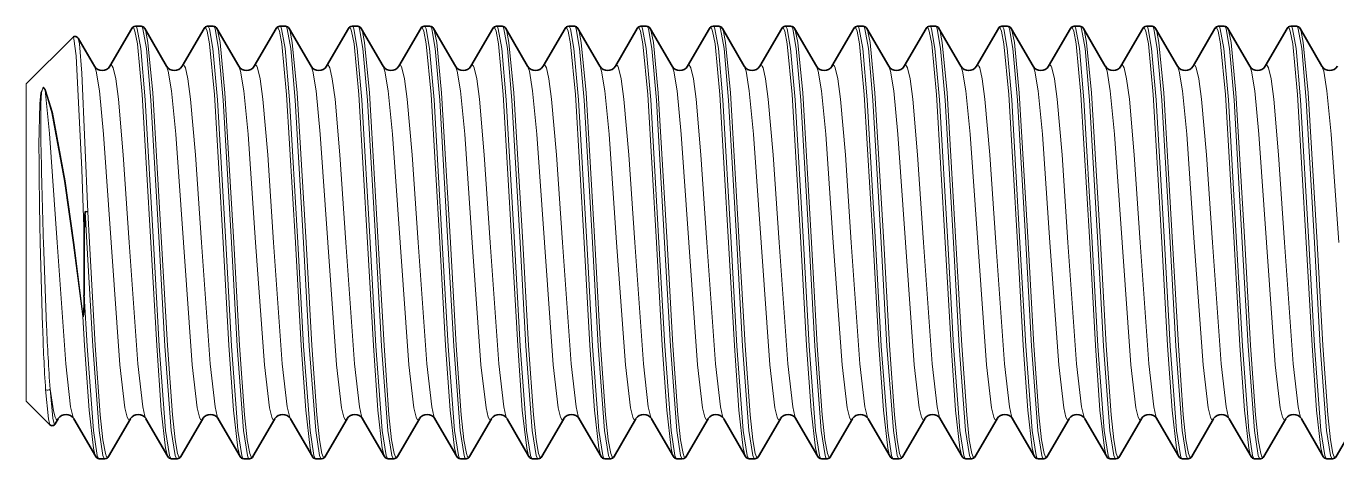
# Model space of a CAD drawing. Extents: x 145 to 857, y 42 to 790.
# Drawn here: x 710.02 to 719.1, y 292.58 to 295.58 of the extents above; entities that cross this region are included whole.
import ezdxf

# ---------------------------------------------------------------- set-up
doc = ezdxf.new("R2010")
doc.units = 0

msp = doc.modelspace()

# ---------------------------------------------------------------- linework, layer by layer
at = {"color": 7, "lineweight": 35, "ltscale": 0.000984192}
for p, q in [((710.7803, 295.5792), (710.8196, 295.5792)), ((711.2803, 295.5792), (711.3196, 295.5792)), ((711.7803, 295.5792), (711.8196, 295.5792)), ((712.2803, 295.5792), (712.3196, 295.5792)), ((712.7803, 295.5792), (712.8196, 295.5792)), ((713.2803, 295.5792), (713.3196, 295.5792)), ((713.7803, 295.5792), (713.8196, 295.5792)), ((714.2803, 295.5792), (714.3196, 295.5792)), ((714.7803, 295.5792), (714.8196, 295.5792)), ((715.2803, 295.5792), (715.3196, 295.5792)), ((715.7803, 295.5792), (715.8196, 295.5792)), ((716.2803, 295.5792), (716.3196, 295.5792)), ((716.7803, 295.5792), (716.8196, 295.5792)), ((717.2803, 295.5792), (717.3196, 295.5792)), ((717.7803, 295.5792), (717.8196, 295.5792)), ((718.2803, 295.5792), (718.3196, 295.5792)), ((718.7803, 295.5792), (718.8196, 295.5792)), ((710.5303, 292.5792), (710.5696, 292.5792)), ((711.0303, 292.5792), (711.0696, 292.5792)), ((711.5303, 292.5792), (711.5696, 292.5792)), ((712.0303, 292.5792), (712.0696, 292.5792)), ((712.5303, 292.5792), (712.5696, 292.5792)), ((713.0303, 292.5792), (713.0696, 292.5792)), ((713.5303, 292.5792), (713.5696, 292.5792)), ((714.0303, 292.5792), (714.0696, 292.5792)), ((714.5303, 292.5792), (714.5696, 292.5792)), ((715.0303, 292.5792), (715.0696, 292.5792)), ((715.5303, 292.5792), (715.5696, 292.5792)), ((716.0303, 292.5792), (716.0696, 292.5792)), ((716.5303, 292.5792), (716.5696, 292.5792)), ((717.0303, 292.5792), (717.0696, 292.5792)), ((717.5303, 292.5792), (717.5696, 292.5792)), ((718.0303, 292.5792), (718.0696, 292.5792)), ((718.5303, 292.5792), (718.5696, 292.5792)), ((719.0303, 292.5792), (719.0696, 292.5792))]:
    msp.add_line(p, q, dxfattribs=at)
at = {"color": 7, "lineweight": 35, "ltscale": 0.011418}
msp.add_line((710.0242, 295.1784), (710.3471, 295.5013), dxfattribs=at)
at = {"color": 7, "lineweight": 35, "ltscale": 0.005623}
msp.add_line((710.3834, 295.4955), (710.4963, 295.3009), dxfattribs=at)
at = {"color": 7, "lineweight": 35, "ltscale": 0.007572}
for p, q in [((710.7556, 295.5629), (710.6036, 295.3009)), ((711.2556, 295.5629), (711.1036, 295.3009)), ((711.7556, 295.5629), (711.6036, 295.3009)), ((712.2556, 295.5629), (712.1036, 295.3009)), ((712.7556, 295.5629), (712.6036, 295.3009)), ((713.2556, 295.5629), (713.1036, 295.3009)), ((713.7556, 295.5629), (713.6036, 295.3009)), ((714.2556, 295.5629), (714.1036, 295.3009)), ((714.7556, 295.5629), (714.6036, 295.3009)), ((715.2556, 295.5629), (715.1036, 295.3009)), ((715.7556, 295.5629), (715.6036, 295.3009)), ((716.2556, 295.5629), (716.1036, 295.3009)), ((716.7556, 295.5629), (716.6036, 295.3009)), ((717.2556, 295.5629), (717.1036, 295.3009)), ((717.7556, 295.5629), (717.6036, 295.3009)), ((718.2556, 295.5629), (718.1036, 295.3009)), ((718.7556, 295.5629), (718.6036, 295.3009)), ((710.5056, 292.5956), (710.3536, 292.8575)), ((711.0056, 292.5956), (710.8536, 292.8575)), ((711.5056, 292.5956), (711.3536, 292.8575)), ((712.0056, 292.5956), (711.8536, 292.8575)), ((712.5056, 292.5956), (712.3536, 292.8575)), ((713.0056, 292.5956), (712.8536, 292.8575)), ((713.5056, 292.5956), (713.3536, 292.8575)), ((714.0056, 292.5956), (713.8536, 292.8575)), ((714.5056, 292.5956), (714.3536, 292.8575)), ((715.0056, 292.5956), (714.8536, 292.8575)), ((715.5056, 292.5956), (715.3536, 292.8575)), ((716.0056, 292.5956), (715.8536, 292.8575)), ((716.5056, 292.5956), (716.3536, 292.8575)), ((717.0056, 292.5956), (716.8536, 292.8575)), ((717.5056, 292.5956), (717.3536, 292.8575)), ((718.0056, 292.5956), (717.8536, 292.8575)), ((718.5056, 292.5956), (718.3536, 292.8575)), ((719.0056, 292.5956), (718.8536, 292.8575))]:
    msp.add_line(p, q, dxfattribs=at)
at = {"color": 7, "lineweight": 35, "ltscale": 0.007571}
for p, q in [((710.8444, 295.5629), (710.9963, 295.3009)), ((711.3444, 295.5629), (711.4963, 295.3009)), ((711.8444, 295.5629), (711.9963, 295.3009)), ((712.3444, 295.5629), (712.4963, 295.3009)), ((712.8444, 295.5629), (712.9963, 295.3009)), ((713.3444, 295.5629), (713.4963, 295.3009)), ((713.8444, 295.5629), (713.9963, 295.3009)), ((714.3444, 295.5629), (714.4963, 295.3009)), ((714.8444, 295.5629), (714.9963, 295.3009)), ((715.3444, 295.5629), (715.4963, 295.3009)), ((715.8444, 295.5629), (715.9963, 295.3009)), ((716.3444, 295.5629), (716.4963, 295.3009)), ((716.8444, 295.5629), (716.9963, 295.3009)), ((717.3444, 295.5629), (717.4963, 295.3009)), ((717.8444, 295.5629), (717.9963, 295.3009)), ((718.3444, 295.5629), (718.4963, 295.3009)), ((718.8444, 295.5629), (718.9963, 295.3009)), ((710.5944, 292.5956), (710.7463, 292.8575)), ((711.0944, 292.5956), (711.2463, 292.8575)), ((711.5944, 292.5956), (711.7463, 292.8575)), ((712.0944, 292.5956), (712.2463, 292.8575)), ((712.5944, 292.5956), (712.7463, 292.8575)), ((713.0944, 292.5956), (713.2463, 292.8575)), ((713.5944, 292.5956), (713.7463, 292.8575)), ((714.0944, 292.5956), (714.2463, 292.8575)), ((714.5944, 292.5956), (714.7463, 292.8575)), ((715.0944, 292.5956), (715.2463, 292.8575)), ((715.5944, 292.5956), (715.7463, 292.8575)), ((716.0944, 292.5956), (716.2463, 292.8575)), ((716.5944, 292.5956), (716.7463, 292.8575)), ((717.0944, 292.5956), (717.2463, 292.8575)), ((717.5944, 292.5956), (717.7463, 292.8575)), ((718.0944, 292.5956), (718.2463, 292.8575)), ((718.5944, 292.5956), (718.7463, 292.8575)), ((719.0944, 292.5956), (719.2463, 292.8575))]:
    msp.add_line(p, q, dxfattribs=at)
at = {"color": 7, "lineweight": 13, "ltscale": 0.040653}
msp.add_line((710.0242, 293.5522), (710.0242, 295.1784), dxfattribs=at)
at = {"color": 7, "lineweight": 13, "ltscale": 0.000130621}
msp.add_line((710.1553, 295.1345), (710.1585, 295.1386), dxfattribs=at)
at = {"color": 7, "lineweight": 35, "ltscale": 0.000433839}
msp.add_line((710.4332, 294.2935), (710.4506, 294.2927), dxfattribs=at)
at = {"color": 7, "lineweight": 13, "ltscale": 0.005389}
msp.add_line((710.4332, 294.2935), (710.4447, 294.0783), dxfattribs=at)
at = {"color": 7, "lineweight": 13, "ltscale": 0.005345}
msp.add_line((710.4506, 294.2927), (710.462, 294.0792), dxfattribs=at)
at = {"color": 7, "lineweight": 35, "ltscale": 0.010194}
msp.add_line((710.425, 293.712), (710.425, 294.1198), dxfattribs=at)
at = {"color": 7, "lineweight": 13, "ltscale": 0.014524}
msp.add_line((710.1375, 293.4979), (710.1213, 294.0786), dxfattribs=at)
at = {"color": 7, "lineweight": 13, "ltscale": 0.014527}
msp.add_line((710.1653, 293.4985), (710.144, 294.0792), dxfattribs=at)
at = {"color": 7, "lineweight": 13, "ltscale": 0.01295}
msp.add_line((710.3497, 294.0792), (710.416, 293.5655), dxfattribs=at)
at = {"color": 7, "lineweight": 13, "ltscale": 0.012998}
msp.add_line((710.3528, 294.0802), (710.4192, 293.5645), dxfattribs=at)
at = {"color": 7, "lineweight": 13, "ltscale": 0.017982}
for p, q in [((710.4844, 293.3601), (710.4447, 294.0783)), ((710.9844, 293.3601), (710.9447, 294.0783)), ((711.4844, 293.3601), (711.4447, 294.0783)), ((711.9844, 293.3601), (711.9447, 294.0783)), ((712.4844, 293.3601), (712.4447, 294.0783)), ((712.9844, 293.3601), (712.9447, 294.0783)), ((713.4844, 293.3601), (713.4447, 294.0783)), ((713.9844, 293.3601), (713.9447, 294.0783)), ((714.4844, 293.3601), (714.4447, 294.0783)), ((714.9844, 293.3601), (714.9447, 294.0783)), ((715.4844, 293.3601), (715.4447, 294.0783)), ((715.9844, 293.3601), (715.9447, 294.0783)), ((716.4844, 293.3601), (716.4447, 294.0783)), ((716.9844, 293.3601), (716.9447, 294.0783)), ((717.4844, 293.3601), (717.4447, 294.0783)), ((717.9844, 293.3601), (717.9447, 294.0783)), ((718.4844, 293.3601), (718.4447, 294.0783)), ((718.9844, 293.3601), (718.9447, 294.0783))]:
    msp.add_line(p, q, dxfattribs=at)
at = {"color": 7, "lineweight": 13, "ltscale": 0.017866}
for p, q in [((710.5018, 293.3657), (710.462, 294.0792)), ((711.0018, 293.3657), (710.962, 294.0792)), ((711.5018, 293.3657), (711.462, 294.0792)), ((712.0018, 293.3657), (711.962, 294.0792)), ((712.5018, 293.3657), (712.462, 294.0792)), ((713.0018, 293.3657), (712.962, 294.0792)), ((713.5018, 293.3657), (713.462, 294.0792)), ((714.0018, 293.3657), (713.962, 294.0792)), ((714.5018, 293.3657), (714.462, 294.0792)), ((715.0018, 293.3657), (714.962, 294.0792)), ((715.5018, 293.3657), (715.462, 294.0792)), ((716.0018, 293.3657), (715.962, 294.0792)), ((716.5018, 293.3657), (716.462, 294.0792)), ((717.0018, 293.3657), (716.962, 294.0792)), ((717.5018, 293.3657), (717.462, 294.0792)), ((718.0018, 293.3657), (717.962, 294.0792)), ((718.5018, 293.3657), (718.462, 294.0792)), ((719.0018, 293.3657), (718.962, 294.0792))]:
    msp.add_line(p, q, dxfattribs=at)
at = {"color": 7, "lineweight": 13, "ltscale": 0.017906}
for p, q in [((710.9278, 293.3641), (710.8879, 294.0792)), ((711.4278, 293.3641), (711.3879, 294.0792)), ((711.9278, 293.3641), (711.8879, 294.0792)), ((712.4278, 293.3641), (712.3879, 294.0792)), ((712.9278, 293.3641), (712.8879, 294.0792)), ((713.4278, 293.3641), (713.3879, 294.0792)), ((713.9278, 293.3641), (713.8879, 294.0792)), ((714.4278, 293.3641), (714.3879, 294.0792)), ((714.9278, 293.3641), (714.8879, 294.0792)), ((715.4278, 293.3641), (715.3879, 294.0792)), ((715.9278, 293.3641), (715.8879, 294.0792)), ((716.4278, 293.3641), (716.3879, 294.0792)), ((716.9278, 293.3641), (716.8879, 294.0792)), ((717.4278, 293.3641), (717.3879, 294.0792)), ((717.9278, 293.3641), (717.8879, 294.0792)), ((718.4278, 293.3641), (718.3879, 294.0792)), ((718.9278, 293.3641), (718.8879, 294.0792))]:
    msp.add_line(p, q, dxfattribs=at)
at = {"color": 7, "lineweight": 13, "ltscale": 0.018029}
for p, q in [((710.9451, 293.3601), (710.9053, 294.0801)), ((711.4451, 293.3601), (711.4053, 294.0801)), ((711.9451, 293.3601), (711.9053, 294.0801)), ((712.4451, 293.3601), (712.4053, 294.0801)), ((712.9451, 293.3601), (712.9053, 294.0801)), ((713.4451, 293.3601), (713.4053, 294.0801)), ((713.9451, 293.3601), (713.9053, 294.0801)), ((714.4451, 293.3601), (714.4053, 294.0801)), ((714.9451, 293.3601), (714.9053, 294.0801)), ((715.4451, 293.3601), (715.4053, 294.0801)), ((715.9451, 293.3601), (715.9053, 294.0801)), ((716.4451, 293.3601), (716.4053, 294.0801)), ((716.9451, 293.3601), (716.9053, 294.0801)), ((717.4451, 293.3601), (717.4053, 294.0801)), ((717.9451, 293.3601), (717.9053, 294.0801)), ((718.4451, 293.3601), (718.4053, 294.0801)), ((718.9451, 293.3601), (718.9053, 294.0801))]:
    msp.add_line(p, q, dxfattribs=at)
at = {"color": 7, "lineweight": 13, "ltscale": 0.008813}
msp.add_line((710.4451, 293.3601), (710.425, 293.712), dxfattribs=at)
at = {"color": 7, "lineweight": 13, "ltscale": 0.014305}
msp.add_line((710.0242, 292.98), (710.0242, 293.5522), dxfattribs=at)
at = {"color": 7, "lineweight": 35, "ltscale": 8.42591e-05}
msp.add_line((710.416, 293.5655), (710.4192, 293.5645), dxfattribs=at)
at = {"color": 7, "lineweight": 13, "ltscale": 0.005044}
msp.add_line((710.4278, 293.3641), (710.416, 293.5655), dxfattribs=at)
at = {"color": 7, "lineweight": 35, "ltscale": 0.005813}
msp.add_line((710.0242, 292.98), (710.1886, 292.8156), dxfattribs=at)
at = {"color": 7, "lineweight": 35, "ltscale": 0.001035}
msp.add_line((710.2256, 292.8217), (710.2463, 292.8575), dxfattribs=at)
at = {"color": 7, "lineweight": 13}
for points in [[(710.8879, 294.0792), (710.8275, 295.106), (710.7941, 295.4568), (710.7772, 295.5455), (710.7686, 295.5655), (710.7657, 295.5683), (710.7643, 295.569), (710.7621, 295.5691), (710.7599, 295.5681), (710.7556, 295.5629)], [(710.9053, 294.0801), (710.8481, 295.0674), (710.8167, 295.4252), (710.7926, 295.5612), (710.7872, 295.5736), (710.7844, 295.5772), (710.7817, 295.579), (710.7803, 295.5792)], [(710.9447, 294.0783), (710.8875, 295.0666), (710.8561, 295.4249), (710.832, 295.5612), (710.8265, 295.5736), (710.8238, 295.5772), (710.821, 295.579), (710.8196, 295.5792)], [(711.3879, 294.0792), (711.3275, 295.106), (711.2941, 295.4568), (711.2772, 295.5455), (711.2686, 295.5655), (711.2657, 295.5683), (711.2643, 295.569), (711.2621, 295.5691), (711.2599, 295.5681), (711.2556, 295.5629)], [(711.4053, 294.0801), (711.3481, 295.0674), (711.3167, 295.4252), (711.2926, 295.5612), (711.2872, 295.5736), (711.2844, 295.5772), (711.2817, 295.579), (711.2803, 295.5792)], [(711.4447, 294.0783), (711.3875, 295.0666), (711.3561, 295.4249), (711.332, 295.5612), (711.3265, 295.5736), (711.3238, 295.5772), (711.321, 295.579), (711.3196, 295.5792)], [(711.8879, 294.0792), (711.8275, 295.106), (711.7941, 295.4568), (711.7772, 295.5455), (711.7686, 295.5655), (711.7657, 295.5683), (711.7643, 295.569), (711.7621, 295.5691), (711.7599, 295.5681), (711.7556, 295.5629)], [(711.9053, 294.0801), (711.8481, 295.0674), (711.8167, 295.4252), (711.7926, 295.5612), (711.7872, 295.5736), (711.7844, 295.5772), (711.7817, 295.579), (711.7803, 295.5792)], [(711.9447, 294.0783), (711.8875, 295.0666), (711.8561, 295.4249), (711.832, 295.5612), (711.8265, 295.5736), (711.8238, 295.5772), (711.821, 295.579), (711.8196, 295.5792)], [(712.3879, 294.0792), (712.3275, 295.106), (712.2941, 295.4568), (712.2772, 295.5455), (712.2686, 295.5655), (712.2657, 295.5683), (712.2643, 295.569), (712.2621, 295.5691), (712.2599, 295.5681), (712.2556, 295.5629)], [(712.4053, 294.0801), (712.3481, 295.0674), (712.3167, 295.4252), (712.2926, 295.5612), (712.2872, 295.5736), (712.2844, 295.5772), (712.2817, 295.579), (712.2803, 295.5792)], [(712.4447, 294.0783), (712.3875, 295.0666), (712.3561, 295.4249), (712.332, 295.5612), (712.3265, 295.5736), (712.3238, 295.5772), (712.321, 295.579), (712.3196, 295.5792)], [(712.8879, 294.0792), (712.8275, 295.106), (712.7941, 295.4568), (712.7772, 295.5455), (712.7686, 295.5655), (712.7657, 295.5683), (712.7643, 295.569), (712.7621, 295.5691), (712.7599, 295.5681), (712.7556, 295.5629)], [(712.9053, 294.0801), (712.8481, 295.0674), (712.8167, 295.4252), (712.7926, 295.5612), (712.7872, 295.5736), (712.7844, 295.5772), (712.7817, 295.579), (712.7803, 295.5792)], [(712.9447, 294.0783), (712.8875, 295.0666), (712.8561, 295.4249), (712.832, 295.5612), (712.8265, 295.5736), (712.8238, 295.5772), (712.821, 295.579), (712.8196, 295.5792)], [(713.3879, 294.0792), (713.3275, 295.106), (713.2941, 295.4568), (713.2772, 295.5455), (713.2686, 295.5655), (713.2657, 295.5683), (713.2643, 295.569), (713.2621, 295.5691), (713.2599, 295.5681), (713.2556, 295.5629)], [(713.4053, 294.0801), (713.3481, 295.0674), (713.3167, 295.4252), (713.2926, 295.5612), (713.2872, 295.5736), (713.2844, 295.5772), (713.2817, 295.579), (713.2803, 295.5792)], [(713.4447, 294.0783), (713.3875, 295.0666), (713.3561, 295.4249), (713.332, 295.5612), (713.3265, 295.5736), (713.3238, 295.5772), (713.321, 295.579), (713.3196, 295.5792)], [(713.8879, 294.0792), (713.8275, 295.106), (713.7941, 295.4568), (713.7772, 295.5455), (713.7686, 295.5655), (713.7657, 295.5683), (713.7643, 295.569), (713.7621, 295.5691), (713.7599, 295.5681), (713.7556, 295.5629)], [(713.9053, 294.0801), (713.8481, 295.0674), (713.8167, 295.4252), (713.7926, 295.5612), (713.7872, 295.5736), (713.7844, 295.5772), (713.7817, 295.579), (713.7803, 295.5792)], [(713.9447, 294.0783), (713.8875, 295.0666), (713.8561, 295.4249), (713.832, 295.5612), (713.8265, 295.5736), (713.8238, 295.5772), (713.821, 295.579), (713.8196, 295.5792)], [(714.3879, 294.0792), (714.3275, 295.106), (714.2941, 295.4568), (714.2772, 295.5455), (714.2686, 295.5655), (714.2657, 295.5683), (714.2643, 295.569), (714.2621, 295.5691), (714.2599, 295.5681), (714.2556, 295.5629)], [(714.4053, 294.0801), (714.3481, 295.0674), (714.3167, 295.4252), (714.2926, 295.5612), (714.2872, 295.5736), (714.2844, 295.5772), (714.2817, 295.579), (714.2803, 295.5792)], [(714.4447, 294.0783), (714.3875, 295.0666), (714.3561, 295.4249), (714.332, 295.5612), (714.3265, 295.5736), (714.3238, 295.5772), (714.321, 295.579), (714.3196, 295.5792)], [(714.8879, 294.0792), (714.8275, 295.106), (714.7941, 295.4568), (714.7772, 295.5455), (714.7686, 295.5655), (714.7657, 295.5683), (714.7643, 295.569), (714.7621, 295.5691), (714.7599, 295.5681), (714.7556, 295.5629)], [(714.9053, 294.0801), (714.8481, 295.0674), (714.8167, 295.4252), (714.7926, 295.5612), (714.7872, 295.5736), (714.7844, 295.5772), (714.7817, 295.579), (714.7803, 295.5792)], [(714.9447, 294.0783), (714.8875, 295.0666), (714.8561, 295.4249), (714.832, 295.5612), (714.8265, 295.5736), (714.8238, 295.5772), (714.821, 295.579), (714.8196, 295.5792)], [(715.3879, 294.0792), (715.3275, 295.106), (715.2941, 295.4568), (715.2772, 295.5455), (715.2686, 295.5655), (715.2657, 295.5683), (715.2643, 295.569), (715.2621, 295.5691), (715.2599, 295.5681), (715.2556, 295.5629)], [(715.4053, 294.0801), (715.3481, 295.0674), (715.3167, 295.4252), (715.2926, 295.5612), (715.2872, 295.5736), (715.2844, 295.5772), (715.2817, 295.579), (715.2803, 295.5792)], [(715.4447, 294.0783), (715.3875, 295.0666), (715.3561, 295.4249), (715.332, 295.5612), (715.3265, 295.5736), (715.3238, 295.5772), (715.321, 295.579), (715.3196, 295.5792)], [(715.8879, 294.0792), (715.8275, 295.106), (715.7941, 295.4568), (715.7772, 295.5455), (715.7686, 295.5655), (715.7657, 295.5683), (715.7643, 295.569), (715.7621, 295.5691), (715.7599, 295.5681), (715.7556, 295.5629)], [(715.9053, 294.0801), (715.8481, 295.0674), (715.8167, 295.4252), (715.7926, 295.5612), (715.7872, 295.5736), (715.7844, 295.5772), (715.7817, 295.579), (715.7803, 295.5792)], [(715.9447, 294.0783), (715.8875, 295.0666), (715.8561, 295.4249), (715.832, 295.5612), (715.8265, 295.5736), (715.8238, 295.5772), (715.821, 295.579), (715.8196, 295.5792)], [(716.3879, 294.0792), (716.3275, 295.106), (716.2941, 295.4568), (716.2772, 295.5455), (716.2686, 295.5655), (716.2657, 295.5683), (716.2643, 295.569), (716.2621, 295.5691), (716.2599, 295.5681), (716.2556, 295.5629)], [(716.4053, 294.0801), (716.3481, 295.0674), (716.3167, 295.4252), (716.2926, 295.5612), (716.2872, 295.5736), (716.2844, 295.5772), (716.2817, 295.579), (716.2803, 295.5792)], [(716.4447, 294.0783), (716.3875, 295.0666), (716.3561, 295.4249), (716.332, 295.5612), (716.3265, 295.5736), (716.3238, 295.5772), (716.321, 295.579), (716.3196, 295.5792)], [(716.8879, 294.0792), (716.8275, 295.106), (716.7941, 295.4568), (716.7772, 295.5455), (716.7686, 295.5655), (716.7657, 295.5683), (716.7643, 295.569), (716.7621, 295.5691), (716.7599, 295.5681), (716.7556, 295.5629)], [(716.9053, 294.0801), (716.8481, 295.0674), (716.8167, 295.4252), (716.7926, 295.5612), (716.7872, 295.5736), (716.7844, 295.5772), (716.7817, 295.579), (716.7803, 295.5792)], [(716.9447, 294.0783), (716.8875, 295.0666), (716.8561, 295.4249), (716.832, 295.5612), (716.8265, 295.5736), (716.8238, 295.5772), (716.821, 295.579), (716.8196, 295.5792)], [(717.3879, 294.0792), (717.3275, 295.106), (717.2941, 295.4568), (717.2772, 295.5455), (717.2686, 295.5655), (717.2657, 295.5683), (717.2643, 295.569), (717.2621, 295.5691), (717.2599, 295.5681), (717.2556, 295.5629)], [(717.4053, 294.0801), (717.3481, 295.0674), (717.3167, 295.4252), (717.2926, 295.5612), (717.2872, 295.5736), (717.2844, 295.5772), (717.2817, 295.579), (717.2803, 295.5792)], [(717.4447, 294.0783), (717.3875, 295.0666), (717.3561, 295.4249), (717.332, 295.5612), (717.3265, 295.5736), (717.3238, 295.5772), (717.321, 295.579), (717.3196, 295.5792)], [(717.8879, 294.0792), (717.8275, 295.106), (717.7941, 295.4568), (717.7772, 295.5455), (717.7686, 295.5655), (717.7657, 295.5683), (717.7643, 295.569), (717.7621, 295.5691), (717.7599, 295.5681), (717.7556, 295.5629)], [(717.9053, 294.0801), (717.8481, 295.0674), (717.8167, 295.4252), (717.7926, 295.5612), (717.7872, 295.5736), (717.7844, 295.5772), (717.7817, 295.579), (717.7803, 295.5792)], [(717.9447, 294.0783), (717.8875, 295.0666), (717.8561, 295.4249), (717.832, 295.5612), (717.8265, 295.5736), (717.8238, 295.5772), (717.821, 295.579), (717.8196, 295.5792)], [(718.3879, 294.0792), (718.3275, 295.106), (718.2941, 295.4568), (718.2772, 295.5455), (718.2686, 295.5655), (718.2657, 295.5683), (718.2643, 295.569), (718.2621, 295.5691), (718.2599, 295.5681), (718.2556, 295.5629)], [(718.4053, 294.0801), (718.3481, 295.0674), (718.3167, 295.4252), (718.2926, 295.5612), (718.2872, 295.5736), (718.2844, 295.5772), (718.2817, 295.579), (718.2803, 295.5792)], [(718.4447, 294.0783), (718.3875, 295.0666), (718.3561, 295.4249), (718.332, 295.5612), (718.3265, 295.5736), (718.3238, 295.5772), (718.321, 295.579), (718.3196, 295.5792)], [(718.8879, 294.0792), (718.8275, 295.106), (718.7941, 295.4568), (718.7772, 295.5455), (718.7686, 295.5655), (718.7657, 295.5683), (718.7643, 295.569), (718.7621, 295.5691), (718.7599, 295.5681), (718.7556, 295.5629)], [(718.9053, 294.0801), (718.8481, 295.0674), (718.8167, 295.4252), (718.7926, 295.5612), (718.7872, 295.5736), (718.7844, 295.5772), (718.7817, 295.579), (718.7803, 295.5792)], [(718.9447, 294.0783), (718.8875, 295.0666), (718.8561, 295.4249), (718.832, 295.5612), (718.8265, 295.5736), (718.8238, 295.5772), (718.821, 295.579), (718.8196, 295.5792)], [(710.3471, 295.5013), (710.3483, 295.5021), (710.3497, 295.502), (710.3515, 295.5003), (710.355, 295.4918), (710.3704, 295.3731), (710.4088, 294.5858), (710.425, 294.1198)], [(710.3834, 295.4955), (710.3865, 295.4875), (710.3926, 295.4564), (710.4101, 295.2546), (710.4506, 294.2927)], [(710.962, 294.0792), (710.9006, 295.1174), (710.8668, 295.4664), (710.8519, 295.5432), (710.8444, 295.5629)], [(711.462, 294.0792), (711.4006, 295.1174), (711.3668, 295.4664), (711.3519, 295.5432), (711.3444, 295.5629)], [(711.962, 294.0792), (711.9006, 295.1174), (711.8668, 295.4664), (711.8519, 295.5432), (711.8444, 295.5629)], [(712.462, 294.0792), (712.4006, 295.1174), (712.3668, 295.4664), (712.3519, 295.5432), (712.3444, 295.5629)], [(712.962, 294.0792), (712.9006, 295.1174), (712.8668, 295.4664), (712.8519, 295.5432), (712.8444, 295.5629)], [(713.462, 294.0792), (713.4006, 295.1174), (713.3668, 295.4664), (713.3519, 295.5432), (713.3444, 295.5629)], [(713.962, 294.0792), (713.9006, 295.1174), (713.8668, 295.4664), (713.8519, 295.5432), (713.8444, 295.5629)], [(714.462, 294.0792), (714.4006, 295.1174), (714.3668, 295.4664), (714.3519, 295.5432), (714.3444, 295.5629)], [(714.962, 294.0792), (714.9006, 295.1174), (714.8668, 295.4664), (714.8519, 295.5432), (714.8444, 295.5629)], [(715.462, 294.0792), (715.4006, 295.1174), (715.3668, 295.4664), (715.3519, 295.5432), (715.3444, 295.5629)], [(715.962, 294.0792), (715.9006, 295.1174), (715.8668, 295.4664), (715.8519, 295.5432), (715.8444, 295.5629)], [(716.462, 294.0792), (716.4006, 295.1174), (716.3668, 295.4665), (716.3519, 295.5432), (716.3444, 295.5629)], [(716.962, 294.0792), (716.9006, 295.1174), (716.8668, 295.4665), (716.8519, 295.5432), (716.8444, 295.5629)], [(717.462, 294.0792), (717.4006, 295.1174), (717.3668, 295.4664), (717.3519, 295.5432), (717.3444, 295.5629)], [(717.962, 294.0792), (717.9006, 295.1174), (717.8668, 295.4664), (717.8519, 295.5432), (717.8444, 295.5629)], [(718.462, 294.0792), (718.4006, 295.1174), (718.3668, 295.4664), (718.3519, 295.5432), (718.3444, 295.5629)], [(718.962, 294.0792), (718.9006, 295.1174), (718.8668, 295.4665), (718.8519, 295.5432), (718.8444, 295.5629)], [(710.4963, 295.3009), (710.5082, 295.267), (710.5309, 295.1305), (710.5602, 294.8307), (710.6125, 294.0792)], [(710.6036, 295.3009), (710.6076, 295.3063), (710.6096, 295.3078), (710.6127, 295.3086), (710.6142, 295.3083), (710.6172, 295.3064), (710.6202, 295.3027), (710.6262, 295.2903), (710.6438, 295.2145), (710.6625, 295.0741), (710.6963, 294.6876), (710.7375, 294.0792)], [(710.9963, 295.3009), (711.0082, 295.267), (711.0309, 295.1305), (711.0602, 294.8307), (711.1125, 294.0792)], [(711.1036, 295.3009), (711.1076, 295.3063), (711.1096, 295.3078), (711.1127, 295.3086), (711.1142, 295.3083), (711.1172, 295.3064), (711.1202, 295.3027), (711.1262, 295.2903), (711.1438, 295.2145), (711.1625, 295.0741), (711.1963, 294.6876), (711.2375, 294.0792)], [(711.4963, 295.3009), (711.5082, 295.267), (711.5309, 295.1305), (711.5602, 294.8307), (711.6125, 294.0792)], [(711.6036, 295.3009), (711.6076, 295.3063), (711.6096, 295.3078), (711.6127, 295.3086), (711.6142, 295.3083), (711.6172, 295.3064), (711.6202, 295.3027), (711.6262, 295.2903), (711.6438, 295.2145), (711.6625, 295.0741), (711.6963, 294.6876), (711.7375, 294.0792)], [(711.9963, 295.3009), (712.0082, 295.267), (712.0309, 295.1305), (712.0602, 294.8307), (712.1125, 294.0792)], [(712.1036, 295.3009), (712.1076, 295.3063), (712.1096, 295.3078), (712.1127, 295.3086), (712.1142, 295.3083), (712.1172, 295.3064), (712.1202, 295.3027), (712.1262, 295.2903), (712.1438, 295.2145), (712.1625, 295.0741), (712.1963, 294.6876), (712.2375, 294.0792)], [(712.4963, 295.3009), (712.5082, 295.267), (712.5309, 295.1305), (712.5602, 294.8307), (712.6125, 294.0792)], [(712.6036, 295.3009), (712.6076, 295.3063), (712.6096, 295.3078), (712.6127, 295.3086), (712.6142, 295.3083), (712.6172, 295.3064), (712.6202, 295.3027), (712.6262, 295.2903), (712.6438, 295.2145), (712.6625, 295.0741), (712.6963, 294.6876), (712.7375, 294.0792)], [(712.9963, 295.3009), (713.0082, 295.267), (713.0309, 295.1305), (713.0602, 294.8307), (713.1125, 294.0792)], [(713.1036, 295.3009), (713.1076, 295.3063), (713.1096, 295.3078), (713.1127, 295.3086), (713.1142, 295.3083), (713.1172, 295.3064), (713.1202, 295.3027), (713.1262, 295.2903), (713.1438, 295.2145), (713.1625, 295.0741), (713.1963, 294.6876), (713.2375, 294.0792)], [(713.4963, 295.3009), (713.5082, 295.267), (713.5309, 295.1305), (713.5602, 294.8307), (713.6125, 294.0792)], [(713.6036, 295.3009), (713.6076, 295.3063), (713.6096, 295.3078), (713.6127, 295.3086), (713.6142, 295.3083), (713.6172, 295.3064), (713.6202, 295.3027), (713.6262, 295.2903), (713.6438, 295.2145), (713.6625, 295.0741), (713.6963, 294.6876), (713.7375, 294.0792)], [(713.9963, 295.3009), (714.0082, 295.267), (714.0309, 295.1305), (714.0602, 294.8307), (714.1125, 294.0792)], [(714.1036, 295.3009), (714.1076, 295.3063), (714.1096, 295.3078), (714.1127, 295.3086), (714.1142, 295.3083), (714.1172, 295.3064), (714.1202, 295.3027), (714.1262, 295.2903), (714.1438, 295.2145), (714.1625, 295.0741), (714.1963, 294.6876), (714.2375, 294.0792)], [(714.4963, 295.3009), (714.5082, 295.267), (714.5309, 295.1305), (714.5602, 294.8307), (714.6125, 294.0792)], [(714.6036, 295.3009), (714.6076, 295.3063), (714.6096, 295.3078), (714.6127, 295.3086), (714.6142, 295.3083), (714.6172, 295.3064), (714.6202, 295.3027), (714.6262, 295.2903), (714.6438, 295.2145), (714.6625, 295.0741), (714.6963, 294.6876), (714.7375, 294.0792)], [(714.9963, 295.3009), (715.0082, 295.267), (715.0309, 295.1305), (715.0602, 294.8307), (715.1125, 294.0792)], [(715.1036, 295.3009), (715.1076, 295.3063), (715.1096, 295.3078), (715.1127, 295.3086), (715.1142, 295.3083), (715.1172, 295.3064), (715.1202, 295.3027), (715.1262, 295.2903), (715.1438, 295.2145), (715.1625, 295.0741), (715.1963, 294.6876), (715.2375, 294.0792)], [(715.4963, 295.3009), (715.5082, 295.267), (715.5309, 295.1305), (715.5602, 294.8307), (715.6125, 294.0792)], [(715.6036, 295.3009), (715.6076, 295.3063), (715.6096, 295.3078), (715.6127, 295.3086), (715.6142, 295.3083), (715.6172, 295.3064), (715.6202, 295.3027), (715.6262, 295.2903), (715.6438, 295.2145), (715.6625, 295.0741), (715.6963, 294.6876), (715.7375, 294.0792)], [(715.9963, 295.3009), (716.0082, 295.267), (716.0309, 295.1305), (716.0602, 294.8307), (716.1125, 294.0792)], [(716.1036, 295.3009), (716.1076, 295.3063), (716.1096, 295.3078), (716.1127, 295.3086), (716.1142, 295.3083), (716.1172, 295.3064), (716.1202, 295.3027), (716.1262, 295.2903), (716.1438, 295.2145), (716.1625, 295.0741), (716.1963, 294.6876), (716.2375, 294.0792)], [(716.4963, 295.3009), (716.5082, 295.267), (716.5309, 295.1305), (716.5602, 294.8307), (716.6125, 294.0792)], [(716.6036, 295.3009), (716.6076, 295.3063), (716.6096, 295.3078), (716.6127, 295.3086), (716.6142, 295.3083), (716.6172, 295.3064), (716.6202, 295.3027), (716.6262, 295.2903), (716.6438, 295.2145), (716.6625, 295.0741), (716.6963, 294.6876), (716.7375, 294.0792)], [(716.9963, 295.3009), (717.0082, 295.267), (717.0309, 295.1305), (717.0602, 294.8307), (717.1125, 294.0792)], [(717.1036, 295.3009), (717.1076, 295.3063), (717.1096, 295.3078), (717.1127, 295.3086), (717.1142, 295.3083), (717.1172, 295.3064), (717.1202, 295.3027), (717.1262, 295.2903), (717.1438, 295.2145), (717.1625, 295.0741), (717.1963, 294.6876), (717.2375, 294.0792)], [(717.4963, 295.3009), (717.5082, 295.267), (717.5309, 295.1305), (717.5602, 294.8307), (717.6125, 294.0792)], [(717.6036, 295.3009), (717.6076, 295.3063), (717.6096, 295.3078), (717.6127, 295.3086), (717.6142, 295.3083), (717.6172, 295.3064), (717.6202, 295.3027), (717.6262, 295.2903), (717.6438, 295.2145), (717.6625, 295.0741), (717.6963, 294.6876), (717.7375, 294.0792)], [(717.9963, 295.3009), (718.0082, 295.267), (718.0309, 295.1305), (718.0602, 294.8307), (718.1125, 294.0792)], [(718.1036, 295.3009), (718.1076, 295.3063), (718.1096, 295.3078), (718.1127, 295.3086), (718.1142, 295.3083), (718.1172, 295.3064), (718.1202, 295.3027), (718.1262, 295.2903), (718.1438, 295.2145), (718.1625, 295.0741), (718.1963, 294.6876), (718.2375, 294.0792)], [(718.4963, 295.3009), (718.5082, 295.267), (718.5309, 295.1305), (718.5602, 294.8307), (718.6125, 294.0792)], [(718.6036, 295.3009), (718.6076, 295.3063), (718.6096, 295.3078), (718.6127, 295.3086), (718.6142, 295.3083), (718.6172, 295.3064), (718.6202, 295.3027), (718.6262, 295.2903), (718.6438, 295.2145), (718.6625, 295.0741), (718.6963, 294.6876), (718.7375, 294.0792)], [(718.9963, 295.3009), (719.0082, 295.267), (719.0309, 295.1305), (719.0602, 294.8307), (719.1125, 294.0792)], [(710.1124, 294.7581), (710.118, 295.0399), (710.1262, 295.118), (710.1445, 295.1572), (710.1585, 295.1386)], [(710.1265, 294.7615), (710.1253, 295.0434), (710.1298, 295.1202), (710.1415, 295.1559), (710.1553, 295.1345)], [(710.1553, 295.1345), (710.2025, 294.9783), (710.29, 294.504), (710.3497, 294.0792)], [(710.1553, 295.1345), (710.1848, 294.8344), (710.2375, 294.0792)], [(710.1585, 295.1386), (710.2057, 294.982), (710.2932, 294.5063), (710.3528, 294.0802)], [(710.2375, 294.0792), (710.2975, 293.2377), (710.3319, 292.9396), (710.3463, 292.8754), (710.3536, 292.8575)], [(710.6125, 294.0792), (710.6732, 293.2304), (710.708, 292.9334), (710.7239, 292.8678), (710.732, 292.8528), (710.7361, 292.85), (710.7402, 292.8506), (710.7443, 292.8543), (710.7463, 292.8575)], [(710.7375, 294.0792), (710.7975, 293.2377), (710.8319, 292.9396), (710.8463, 292.8754), (710.8536, 292.8575)], [(711.1125, 294.0792), (711.1732, 293.2304), (711.208, 292.9334), (711.2239, 292.8678), (711.232, 292.8528), (711.2361, 292.85), (711.2402, 292.8506), (711.2443, 292.8543), (711.2463, 292.8575)], [(711.2375, 294.0792), (711.2975, 293.2377), (711.3319, 292.9396), (711.3463, 292.8754), (711.3536, 292.8575)], [(711.6125, 294.0792), (711.6732, 293.2304), (711.708, 292.9334), (711.7239, 292.8678), (711.732, 292.8528), (711.7361, 292.85), (711.7402, 292.8506), (711.7443, 292.8543), (711.7463, 292.8575)], [(711.7375, 294.0792), (711.7975, 293.2377), (711.8319, 292.9396), (711.8463, 292.8754), (711.8536, 292.8575)], [(712.1125, 294.0792), (712.1732, 293.2304), (712.208, 292.9334), (712.2239, 292.8678), (712.232, 292.8528), (712.2361, 292.85), (712.2402, 292.8506), (712.2443, 292.8543), (712.2463, 292.8575)], [(712.2375, 294.0792), (712.2975, 293.2377), (712.3319, 292.9396), (712.3463, 292.8754), (712.3536, 292.8575)], [(712.6125, 294.0792), (712.6732, 293.2304), (712.708, 292.9334), (712.7239, 292.8678), (712.732, 292.8528), (712.7361, 292.85), (712.7402, 292.8506), (712.7443, 292.8543), (712.7463, 292.8575)], [(712.7375, 294.0792), (712.7975, 293.2377), (712.8319, 292.9396), (712.8463, 292.8754), (712.8536, 292.8575)], [(713.1125, 294.0792), (713.1732, 293.2304), (713.208, 292.9334), (713.2239, 292.8678), (713.232, 292.8528), (713.2361, 292.85), (713.2402, 292.8506), (713.2443, 292.8543), (713.2463, 292.8575)], [(713.2375, 294.0792), (713.2975, 293.2377), (713.3319, 292.9396), (713.3463, 292.8754), (713.3536, 292.8575)], [(713.6125, 294.0792), (713.6732, 293.2304), (713.708, 292.9334), (713.7239, 292.8678), (713.732, 292.8528), (713.7361, 292.85), (713.7402, 292.8506), (713.7443, 292.8543), (713.7463, 292.8575)], [(713.7375, 294.0792), (713.7975, 293.2377), (713.8319, 292.9396), (713.8463, 292.8754), (713.8536, 292.8575)], [(714.1125, 294.0792), (714.1732, 293.2304), (714.208, 292.9334), (714.2239, 292.8678), (714.232, 292.8528), (714.2361, 292.85), (714.2402, 292.8506), (714.2443, 292.8543), (714.2463, 292.8575)], [(714.2375, 294.0792), (714.2975, 293.2377), (714.3319, 292.9396), (714.3463, 292.8754), (714.3536, 292.8575)], [(714.6125, 294.0792), (714.6732, 293.2304), (714.708, 292.9334), (714.7239, 292.8678), (714.732, 292.8528), (714.7361, 292.85), (714.7402, 292.8506), (714.7443, 292.8543), (714.7463, 292.8575)], [(714.7375, 294.0792), (714.7975, 293.2377), (714.8319, 292.9396), (714.8463, 292.8754), (714.8536, 292.8575)], [(715.1125, 294.0792), (715.1732, 293.2304), (715.208, 292.9334), (715.2239, 292.8678), (715.232, 292.8528), (715.2361, 292.85), (715.2402, 292.8506), (715.2443, 292.8543), (715.2463, 292.8575)], [(715.2375, 294.0792), (715.2975, 293.2377), (715.3319, 292.9396), (715.3463, 292.8754), (715.3536, 292.8575)], [(715.6125, 294.0792), (715.6732, 293.2304), (715.708, 292.9334), (715.7239, 292.8678), (715.732, 292.8528), (715.7361, 292.85), (715.7402, 292.8506), (715.7443, 292.8543), (715.7463, 292.8575)], [(715.7375, 294.0792), (715.7975, 293.2377), (715.8319, 292.9396), (715.8463, 292.8754), (715.8536, 292.8575)], [(716.1125, 294.0792), (716.1732, 293.2304), (716.208, 292.9334), (716.2239, 292.8678), (716.232, 292.8528), (716.2361, 292.85), (716.2402, 292.8506), (716.2443, 292.8543), (716.2463, 292.8575)], [(716.2375, 294.0792), (716.2975, 293.2377), (716.3319, 292.9396), (716.3463, 292.8754), (716.3536, 292.8575)], [(716.6125, 294.0792), (716.6732, 293.2304), (716.708, 292.9334), (716.7239, 292.8678), (716.732, 292.8528), (716.7361, 292.85), (716.7402, 292.8506), (716.7443, 292.8543), (716.7463, 292.8575)], [(716.7375, 294.0792), (716.7975, 293.2377), (716.8319, 292.9396), (716.8463, 292.8754), (716.8536, 292.8575)], [(717.1125, 294.0792), (717.1732, 293.2304), (717.208, 292.9334), (717.2239, 292.8678), (717.232, 292.8528), (717.2361, 292.85), (717.2402, 292.8506), (717.2443, 292.8543), (717.2463, 292.8575)], [(717.2375, 294.0792), (717.2975, 293.2377), (717.3319, 292.9396), (717.3463, 292.8754), (717.3536, 292.8575)], [(717.6125, 294.0792), (717.6732, 293.2304), (717.708, 292.9334), (717.7239, 292.8678), (717.732, 292.8528), (717.7361, 292.85), (717.7402, 292.8506), (717.7443, 292.8543), (717.7463, 292.8575)], [(717.7375, 294.0792), (717.7975, 293.2377), (717.8319, 292.9396), (717.8463, 292.8754), (717.8536, 292.8575)], [(718.1125, 294.0792), (718.1732, 293.2304), (718.208, 292.9334), (718.2239, 292.8678), (718.232, 292.8528), (718.2361, 292.85), (718.2402, 292.8506), (718.2443, 292.8543), (718.2463, 292.8575)], [(718.2375, 294.0792), (718.2975, 293.2377), (718.3319, 292.9396), (718.3463, 292.8754), (718.3536, 292.8575)], [(718.6125, 294.0792), (718.6732, 293.2304), (718.708, 292.9334), (718.7239, 292.8678), (718.732, 292.8528), (718.7361, 292.85), (718.7402, 292.8506), (718.7443, 292.8543), (718.7463, 292.8575)], [(718.7375, 294.0792), (718.7975, 293.2377), (718.8319, 292.9396), (718.8463, 292.8754), (718.8536, 292.8575)], [(710.5056, 292.5956), (710.5002, 292.6082), (710.4896, 292.6526), (710.4592, 292.9164), (710.4278, 293.3641)], [(710.5303, 292.5792), (710.5287, 292.5795), (710.5256, 292.5818), (710.5225, 292.5864), (710.5164, 292.6023), (710.4893, 292.7746), (710.4451, 293.3601)], [(710.5696, 292.5792), (710.5681, 292.5795), (710.565, 292.5818), (710.5619, 292.5864), (710.5557, 292.6023), (710.5286, 292.7746), (710.4844, 293.3601)], [(710.5944, 292.5956), (710.5899, 292.5902), (710.5876, 292.5893), (710.5854, 292.5895), (710.5839, 292.5903), (710.5809, 292.5935), (710.5721, 292.6154), (710.5546, 292.711), (710.5362, 292.8831), (710.5018, 293.3657)], [(711.0056, 292.5956), (711.0002, 292.6082), (710.9896, 292.6526), (710.9592, 292.9164), (710.9278, 293.3641)], [(711.0303, 292.5792), (711.0287, 292.5795), (711.0256, 292.5818), (711.0225, 292.5864), (711.0164, 292.6023), (710.9893, 292.7746), (710.9451, 293.3601)], [(711.0696, 292.5792), (711.0681, 292.5795), (711.065, 292.5818), (711.0619, 292.5864), (711.0557, 292.6023), (711.0286, 292.7746), (710.9844, 293.3601)], [(711.0944, 292.5956), (711.0899, 292.5902), (711.0876, 292.5893), (711.0854, 292.5895), (711.0839, 292.5903), (711.0809, 292.5935), (711.0721, 292.6154), (711.0546, 292.711), (711.0362, 292.8831), (711.0018, 293.3657)], [(711.5056, 292.5956), (711.5002, 292.6082), (711.4896, 292.6526), (711.4592, 292.9164), (711.4278, 293.3641)], [(711.5303, 292.5792), (711.5287, 292.5795), (711.5256, 292.5818), (711.5225, 292.5864), (711.5164, 292.6023), (711.4893, 292.7746), (711.4451, 293.3601)], [(711.5696, 292.5792), (711.5681, 292.5795), (711.565, 292.5818), (711.5619, 292.5864), (711.5557, 292.6023), (711.5286, 292.7746), (711.4844, 293.3601)], [(711.5944, 292.5956), (711.5899, 292.5902), (711.5876, 292.5893), (711.5854, 292.5895), (711.5839, 292.5903), (711.5809, 292.5935), (711.5721, 292.6154), (711.5546, 292.711), (711.5362, 292.8831), (711.5018, 293.3657)], [(712.0056, 292.5956), (712.0002, 292.6082), (711.9896, 292.6526), (711.9592, 292.9164), (711.9278, 293.3641)], [(712.0303, 292.5792), (712.0287, 292.5795), (712.0256, 292.5818), (712.0225, 292.5864), (712.0164, 292.6023), (711.9893, 292.7746), (711.9451, 293.3601)], [(712.0696, 292.5792), (712.0681, 292.5795), (712.065, 292.5818), (712.0619, 292.5864), (712.0557, 292.6023), (712.0286, 292.7746), (711.9844, 293.3601)], [(712.0944, 292.5956), (712.0899, 292.5902), (712.0876, 292.5893), (712.0854, 292.5895), (712.0839, 292.5903), (712.0809, 292.5935), (712.0721, 292.6154), (712.0546, 292.711), (712.0362, 292.8831), (712.0018, 293.3657)], [(712.5056, 292.5956), (712.5002, 292.6082), (712.4896, 292.6526), (712.4592, 292.9164), (712.4278, 293.3641)], [(712.5303, 292.5792), (712.5287, 292.5795), (712.5256, 292.5818), (712.5225, 292.5864), (712.5164, 292.6023), (712.4893, 292.7746), (712.4451, 293.3601)], [(712.5696, 292.5792), (712.5681, 292.5795), (712.565, 292.5818), (712.5619, 292.5864), (712.5557, 292.6023), (712.5286, 292.7746), (712.4844, 293.3601)], [(712.5944, 292.5956), (712.5899, 292.5902), (712.5876, 292.5893), (712.5854, 292.5895), (712.5839, 292.5903), (712.5809, 292.5935), (712.5721, 292.6154), (712.5546, 292.711), (712.5362, 292.8831), (712.5018, 293.3657)], [(713.0056, 292.5956), (713.0002, 292.6082), (712.9896, 292.6526), (712.9592, 292.9164), (712.9278, 293.3641)], [(713.0303, 292.5792), (713.0287, 292.5795), (713.0256, 292.5818), (713.0225, 292.5864), (713.0164, 292.6023), (712.9893, 292.7746), (712.9451, 293.3601)], [(713.0696, 292.5792), (713.0681, 292.5795), (713.065, 292.5818), (713.0619, 292.5864), (713.0557, 292.6023), (713.0286, 292.7746), (712.9844, 293.3601)], [(713.0944, 292.5956), (713.0899, 292.5902), (713.0876, 292.5893), (713.0854, 292.5895), (713.0839, 292.5903), (713.0809, 292.5935), (713.0721, 292.6154), (713.0546, 292.711), (713.0362, 292.8831), (713.0018, 293.3657)], [(713.5056, 292.5956), (713.5002, 292.6082), (713.4896, 292.6526), (713.4592, 292.9164), (713.4278, 293.3641)], [(713.5303, 292.5792), (713.5287, 292.5795), (713.5256, 292.5818), (713.5225, 292.5864), (713.5164, 292.6023), (713.4893, 292.7746), (713.4451, 293.3601)], [(713.5696, 292.5792), (713.5681, 292.5795), (713.565, 292.5818), (713.5619, 292.5864), (713.5557, 292.6023), (713.5286, 292.7746), (713.4844, 293.3601)], [(713.5944, 292.5956), (713.5899, 292.5902), (713.5876, 292.5893), (713.5854, 292.5895), (713.5839, 292.5903), (713.5809, 292.5935), (713.5721, 292.6154), (713.5546, 292.711), (713.5362, 292.8831), (713.5018, 293.3657)], [(714.0056, 292.5956), (714.0002, 292.6082), (713.9896, 292.6526), (713.9592, 292.9164), (713.9278, 293.3641)], [(714.0303, 292.5792), (714.0287, 292.5795), (714.0256, 292.5818), (714.0225, 292.5864), (714.0164, 292.6023), (713.9893, 292.7746), (713.9451, 293.3601)], [(714.0696, 292.5792), (714.0681, 292.5795), (714.065, 292.5818), (714.0619, 292.5864), (714.0557, 292.6023), (714.0286, 292.7746), (713.9844, 293.3601)], [(714.0944, 292.5956), (714.0899, 292.5902), (714.0876, 292.5893), (714.0854, 292.5895), (714.0839, 292.5903), (714.0809, 292.5935), (714.0721, 292.6154), (714.0546, 292.711), (714.0362, 292.8831), (714.0018, 293.3657)], [(714.5056, 292.5956), (714.5002, 292.6082), (714.4896, 292.6526), (714.4592, 292.9164), (714.4278, 293.3641)], [(714.5303, 292.5792), (714.5287, 292.5795), (714.5256, 292.5818), (714.5225, 292.5864), (714.5164, 292.6023), (714.4893, 292.7746), (714.4451, 293.3601)], [(714.5696, 292.5792), (714.5681, 292.5795), (714.565, 292.5818), (714.5619, 292.5864), (714.5557, 292.6023), (714.5286, 292.7746), (714.4844, 293.3601)], [(714.5944, 292.5956), (714.5899, 292.5902), (714.5876, 292.5893), (714.5854, 292.5895), (714.5839, 292.5903), (714.5809, 292.5935), (714.5721, 292.6154), (714.5546, 292.711), (714.5362, 292.8831), (714.5018, 293.3657)], [(715.0056, 292.5956), (715.0002, 292.6082), (714.9896, 292.6526), (714.9592, 292.9164), (714.9278, 293.3641)], [(715.0303, 292.5792), (715.0287, 292.5795), (715.0256, 292.5818), (715.0225, 292.5864), (715.0164, 292.6023), (714.9893, 292.7746), (714.9451, 293.3601)], [(715.0696, 292.5792), (715.0681, 292.5795), (715.065, 292.5818), (715.0619, 292.5864), (715.0557, 292.6023), (715.0286, 292.7746), (714.9844, 293.3601)], [(715.0944, 292.5956), (715.0899, 292.5902), (715.0876, 292.5893), (715.0854, 292.5895), (715.0839, 292.5903), (715.0809, 292.5935), (715.0721, 292.6154), (715.0546, 292.711), (715.0362, 292.8831), (715.0018, 293.3657)], [(715.5056, 292.5956), (715.5002, 292.6082), (715.4896, 292.6526), (715.4592, 292.9164), (715.4278, 293.3641)], [(715.5303, 292.5792), (715.5287, 292.5795), (715.5256, 292.5818), (715.5225, 292.5864), (715.5164, 292.6023), (715.4893, 292.7746), (715.4451, 293.3601)], [(715.5696, 292.5792), (715.5681, 292.5795), (715.565, 292.5818), (715.5619, 292.5864), (715.5557, 292.6023), (715.5286, 292.7746), (715.4844, 293.3601)], [(715.5944, 292.5956), (715.5899, 292.5902), (715.5876, 292.5893), (715.5854, 292.5895), (715.5839, 292.5903), (715.5809, 292.5935), (715.5721, 292.6154), (715.5546, 292.711), (715.5362, 292.8831), (715.5018, 293.3657)], [(716.0056, 292.5956), (716.0002, 292.6082), (715.9896, 292.6526), (715.9592, 292.9164), (715.9278, 293.3641)], [(716.0303, 292.5792), (716.0287, 292.5795), (716.0256, 292.5818), (716.0225, 292.5864), (716.0164, 292.6023), (715.9893, 292.7746), (715.9451, 293.3601)], [(716.0696, 292.5792), (716.0681, 292.5795), (716.065, 292.5818), (716.0619, 292.5864), (716.0557, 292.6023), (716.0286, 292.7746), (715.9844, 293.3601)], [(716.0944, 292.5956), (716.0899, 292.5902), (716.0876, 292.5893), (716.0854, 292.5895), (716.0839, 292.5903), (716.0809, 292.5935), (716.0721, 292.6154), (716.0546, 292.711), (716.0362, 292.8831), (716.0018, 293.3657)], [(716.5056, 292.5956), (716.5002, 292.6082), (716.4896, 292.6526), (716.4592, 292.9164), (716.4278, 293.3641)], [(716.5303, 292.5792), (716.5287, 292.5795), (716.5256, 292.5818), (716.5225, 292.5864), (716.5164, 292.6023), (716.4893, 292.7746), (716.4451, 293.3601)], [(716.5696, 292.5792), (716.5681, 292.5795), (716.565, 292.5818), (716.5619, 292.5864), (716.5557, 292.6023), (716.5286, 292.7746), (716.4844, 293.3601)], [(716.5944, 292.5956), (716.5899, 292.5902), (716.5876, 292.5893), (716.5854, 292.5895), (716.5839, 292.5903), (716.5809, 292.5935), (716.5721, 292.6154), (716.5546, 292.711), (716.5362, 292.8831), (716.5018, 293.3657)], [(717.0056, 292.5956), (717.0002, 292.6082), (716.9896, 292.6526), (716.9592, 292.9164), (716.9278, 293.3641)], [(717.0303, 292.5792), (717.0287, 292.5795), (717.0256, 292.5818), (717.0225, 292.5864), (717.0164, 292.6023), (716.9893, 292.7746), (716.9451, 293.3601)], [(717.0696, 292.5792), (717.0681, 292.5795), (717.065, 292.5818), (717.0619, 292.5864), (717.0557, 292.6023), (717.0286, 292.7746), (716.9844, 293.3601)], [(717.0944, 292.5956), (717.0899, 292.5902), (717.0876, 292.5893), (717.0854, 292.5895), (717.0839, 292.5903), (717.0809, 292.5935), (717.0721, 292.6154), (717.0546, 292.711), (717.0362, 292.8831), (717.0018, 293.3657)], [(717.5056, 292.5956), (717.5002, 292.6082), (717.4896, 292.6526), (717.4592, 292.9164), (717.4278, 293.3641)], [(717.5303, 292.5792), (717.5287, 292.5795), (717.5256, 292.5818), (717.5225, 292.5864), (717.5164, 292.6023), (717.4893, 292.7746), (717.4451, 293.3601)], [(717.5696, 292.5792), (717.5681, 292.5795), (717.565, 292.5818), (717.5619, 292.5864), (717.5557, 292.6023), (717.5286, 292.7746), (717.4844, 293.3601)], [(717.5944, 292.5956), (717.5899, 292.5902), (717.5876, 292.5893), (717.5854, 292.5895), (717.5839, 292.5903), (717.5809, 292.5935), (717.5721, 292.6154), (717.5546, 292.711), (717.5362, 292.8831), (717.5018, 293.3657)], [(718.0056, 292.5956), (718.0002, 292.6082), (717.9896, 292.6526), (717.9592, 292.9164), (717.9278, 293.3641)], [(718.0303, 292.5792), (718.0287, 292.5795), (718.0256, 292.5818), (718.0225, 292.5864), (718.0164, 292.6023), (717.9893, 292.7746), (717.9451, 293.3601)], [(718.0696, 292.5792), (718.0681, 292.5795), (718.065, 292.5818), (718.0619, 292.5864), (718.0557, 292.6023), (718.0286, 292.7746), (717.9844, 293.3601)], [(718.0944, 292.5956), (718.0899, 292.5902), (718.0876, 292.5893), (718.0854, 292.5895), (718.0839, 292.5903), (718.0809, 292.5935), (718.0721, 292.6154), (718.0546, 292.711), (718.0362, 292.8831), (718.0018, 293.3657)], [(718.5056, 292.5956), (718.5002, 292.6082), (718.4896, 292.6526), (718.4592, 292.9164), (718.4278, 293.3641)], [(718.5303, 292.5792), (718.5287, 292.5795), (718.5256, 292.5818), (718.5225, 292.5864), (718.5164, 292.6023), (718.4893, 292.7746), (718.4451, 293.3601)], [(718.5696, 292.5792), (718.5681, 292.5795), (718.565, 292.5818), (718.5619, 292.5864), (718.5557, 292.6023), (718.5286, 292.7746), (718.4844, 293.3601)], [(718.5944, 292.5956), (718.5899, 292.5902), (718.5876, 292.5893), (718.5854, 292.5895), (718.5839, 292.5903), (718.5809, 292.5935), (718.5721, 292.6154), (718.5546, 292.7109), (718.5362, 292.8831), (718.5018, 293.3657)], [(719.0056, 292.5956), (719.0002, 292.6082), (718.9896, 292.6526), (718.9592, 292.9164), (718.9278, 293.3641)], [(719.0303, 292.5792), (719.0287, 292.5795), (719.0256, 292.5818), (719.0225, 292.5864), (719.0164, 292.6023), (718.9893, 292.7746), (718.9451, 293.3601)], [(719.0696, 292.5792), (719.0681, 292.5795), (719.065, 292.5818), (719.0619, 292.5864), (719.0557, 292.6023), (719.0286, 292.7746), (718.9844, 293.3601)], [(719.0944, 292.5956), (719.0899, 292.5902), (719.0876, 292.5893), (719.0854, 292.5895), (719.0839, 292.5903), (719.0809, 292.5935), (719.0721, 292.6154), (719.0546, 292.711), (719.0362, 292.8831), (719.0018, 293.3657)], [(710.1585, 293.0587), (710.1777, 292.8553), (710.1844, 292.8242), (710.1877, 292.8167), (710.1886, 292.8156)], [(710.1899, 293.0628), (710.2088, 292.8621), (710.2153, 292.8301), (710.2186, 292.8218), (710.2201, 292.8197), (710.222, 292.8187), (710.2232, 292.819), (710.2256, 292.8217)], [(710.1899, 293.0628), (710.2123, 292.9108), (710.2241, 292.8672), (710.2307, 292.8544), (710.234, 292.8511), (710.2365, 292.85), (710.239, 292.8501), (710.2415, 292.8514), (710.2463, 292.8575)]]:
    msp.add_lwpolyline(points, dxfattribs=at)
at = {"color": 7, "lineweight": 35}
msp.add_lwpolyline([(710.425, 294.1198), (710.4269, 294.2419), (710.4323, 294.293), (710.4332, 294.2935)], dxfattribs=at)
for centre, radius, start, end in [((710.7817, 295.5506), 0.0287, 92.87415, 154.89753), ((710.818, 295.5503), 0.0291, 25.47374, 86.71014), ((711.2817, 295.5506), 0.0287, 92.87415, 154.89753), ((711.318, 295.5503), 0.0291, 25.47374, 86.71014), ((711.7817, 295.5506), 0.0287, 92.87415, 154.89753), ((711.818, 295.5503), 0.0291, 25.47374, 86.71014), ((712.2817, 295.5506), 0.0287, 92.87415, 154.89753), ((712.318, 295.5503), 0.0291, 25.47374, 86.71014), ((712.7817, 295.5506), 0.0287, 92.87415, 154.89753), ((712.818, 295.5503), 0.0291, 25.47374, 86.71014), ((713.2817, 295.5506), 0.0287, 92.87415, 154.89753), ((713.318, 295.5503), 0.0291, 25.47374, 86.71014), ((713.7817, 295.5506), 0.0287, 92.87415, 154.89753), ((713.818, 295.5503), 0.0291, 25.47375, 86.71014), ((714.2817, 295.5506), 0.0287, 92.87415, 154.89753), ((714.318, 295.5503), 0.0291, 25.47374, 86.71014), ((714.7817, 295.5506), 0.0287, 92.87415, 154.89753), ((714.818, 295.5503), 0.0291, 25.47374, 86.71014), ((715.2817, 295.5506), 0.0287, 92.87415, 154.89753), ((715.318, 295.5503), 0.0291, 25.47375, 86.71014), ((715.7817, 295.5506), 0.0287, 92.87415, 154.89753), ((715.818, 295.5503), 0.0291, 25.47375, 86.71014), ((716.2817, 295.5506), 0.0287, 92.87415, 154.89753), ((716.318, 295.5503), 0.0291, 25.47375, 86.71014), ((716.7817, 295.5506), 0.0287, 92.87415, 154.89753), ((716.818, 295.5503), 0.0291, 25.47375, 86.71014), ((717.2817, 295.5506), 0.0287, 92.87415, 154.89753), ((717.318, 295.5503), 0.0291, 25.47374, 86.71014), ((717.7817, 295.5506), 0.0287, 92.87415, 154.89753), ((717.818, 295.5503), 0.0291, 25.47375, 86.71014), ((718.2817, 295.5506), 0.0287, 92.87415, 154.89753), ((718.318, 295.5503), 0.0291, 25.47375, 86.71014), ((718.7817, 295.5506), 0.0287, 92.87415, 154.89753), ((718.818, 295.5503), 0.0291, 25.47375, 86.71014), ((710.363, 295.4852), 0.0227, 26.661, 134.72067), ((710.549, 295.3358), 0.0632, 213.52576, 270.91666), ((710.551, 295.3358), 0.0632, 269.08194, 326.47445), ((711.049, 295.3358), 0.0632, 213.52576, 270.91667), ((711.051, 295.3358), 0.0632, 269.08195, 326.47445), ((711.549, 295.3358), 0.0632, 213.52576, 270.91666), ((711.551, 295.3358), 0.0632, 269.08194, 326.47445), ((712.049, 295.3358), 0.0632, 213.52576, 270.91666), ((712.051, 295.3358), 0.0632, 269.08194, 326.47445), ((712.549, 295.3358), 0.0632, 213.52576, 270.91667), ((712.551, 295.3358), 0.0632, 269.08194, 326.47445), ((713.049, 295.3358), 0.0632, 213.52576, 270.91666), ((713.051, 295.3358), 0.0632, 269.08193, 326.47445), ((713.549, 295.3358), 0.0632, 213.52576, 270.91666), ((713.551, 295.3358), 0.0632, 269.08194, 326.47445), ((714.049, 295.3358), 0.0632, 213.52576, 270.91665), ((714.051, 295.3358), 0.0632, 269.08193, 326.47445), ((714.549, 295.3358), 0.0632, 213.52576, 270.91666), ((714.551, 295.3358), 0.0632, 269.08194, 326.47445), ((715.049, 295.3358), 0.0632, 213.52576, 270.91666), ((715.051, 295.3358), 0.0632, 269.08194, 326.47445), ((715.549, 295.3358), 0.0632, 213.52576, 270.91664), ((715.551, 295.3358), 0.0632, 269.08192, 326.47445), ((716.049, 295.3358), 0.0632, 213.52576, 270.91666), ((716.051, 295.3358), 0.0632, 269.08194, 326.47445), ((716.549, 295.3358), 0.0632, 213.52576, 270.91663), ((716.551, 295.3358), 0.0632, 269.08191, 326.47445), ((717.049, 295.3358), 0.0632, 213.52576, 270.91668), ((717.051, 295.3358), 0.0632, 269.08196, 326.47446), ((717.549, 295.3358), 0.0632, 213.52576, 270.91669), ((717.551, 295.3358), 0.0632, 269.08197, 326.47446), ((718.049, 295.3358), 0.0632, 213.52576, 270.91666), ((718.051, 295.3358), 0.0632, 269.08194, 326.47445), ((718.549, 295.3358), 0.0632, 213.52576, 270.91665), ((718.551, 295.3358), 0.0632, 269.08192, 326.47445), ((719.049, 295.3358), 0.0632, 213.52576, 270.91664), ((719.051, 295.3358), 0.0632, 269.08192, 326.47445), ((709.5583, 293.6662), 0.8671, 353.26303, 3.02624), ((710.299, 292.8227), 0.0632, 89.08128, 146.49619), ((710.301, 292.8227), 0.0632, 33.52555, 90.91806), ((710.799, 292.8227), 0.0632, 89.08334, 146.47424), ((710.801, 292.8227), 0.0632, 33.52555, 90.91806), ((711.299, 292.8227), 0.0632, 89.08334, 146.47424), ((711.301, 292.8227), 0.0632, 33.52555, 90.91806), ((711.799, 292.8227), 0.0632, 89.08334, 146.47424), ((711.801, 292.8227), 0.0632, 33.52555, 90.91806), ((712.299, 292.8227), 0.0632, 89.08335, 146.47424), ((712.301, 292.8227), 0.0632, 33.52555, 90.91807), ((712.799, 292.8227), 0.0632, 89.08334, 146.47424), ((712.801, 292.8227), 0.0632, 33.52555, 90.91806), ((713.299, 292.8227), 0.0632, 89.08334, 146.47424), ((713.301, 292.8227), 0.0632, 33.52555, 90.91806), ((713.799, 292.8227), 0.0632, 89.08335, 146.47424), ((713.801, 292.8227), 0.0632, 33.52555, 90.91807), ((714.299, 292.8227), 0.0632, 89.08333, 146.47424), ((714.301, 292.8227), 0.0632, 33.52555, 90.91805), ((714.799, 292.8227), 0.0632, 89.08334, 146.47424), ((714.801, 292.8227), 0.0632, 33.52555, 90.91806), ((715.299, 292.8227), 0.0632, 89.08334, 146.47424), ((715.301, 292.8227), 0.0632, 33.52555, 90.91806), ((715.799, 292.8227), 0.0632, 89.08335, 146.47424), ((715.801, 292.8227), 0.0632, 33.52555, 90.91808), ((716.299, 292.8227), 0.0632, 89.08331, 146.47424), ((716.301, 292.8227), 0.0632, 33.52554, 90.91803), ((716.799, 292.8227), 0.0632, 89.0833, 146.47424), ((716.801, 292.8227), 0.0632, 33.52554, 90.91802), ((717.299, 292.8227), 0.0632, 89.08334, 146.47424), ((717.301, 292.8227), 0.0632, 33.52554, 90.91806), ((717.799, 292.8227), 0.0632, 89.08334, 146.47424), ((717.801, 292.8227), 0.0632, 33.52554, 90.91806), ((718.299, 292.8227), 0.0632, 89.08333, 146.47424), ((718.301, 292.8227), 0.0632, 33.52554, 90.91805), ((718.799, 292.8227), 0.0632, 89.08329, 146.47424), ((718.801, 292.8227), 0.0632, 33.52554, 90.91801), ((710.2048, 292.832), 0.0231, 225.44205, 333.52137), ((710.532, 292.6081), 0.0291, 205.45954, 266.70763), ((710.568, 292.6081), 0.0291, 273.28986, 334.52626), ((711.0317, 292.6078), 0.0287, 205.10247, 267.12585), ((711.068, 292.6081), 0.0291, 273.28986, 334.52626), ((711.5317, 292.6078), 0.0287, 205.10247, 267.12585), ((711.568, 292.6081), 0.0291, 273.28986, 334.52626), ((712.0317, 292.6078), 0.0287, 205.10247, 267.12585), ((712.068, 292.6081), 0.0291, 273.28986, 334.52626), ((712.5317, 292.6078), 0.0287, 205.10247, 267.12585), ((712.568, 292.6081), 0.0291, 273.28986, 334.52626), ((713.0317, 292.6078), 0.0287, 205.10247, 267.12585), ((713.068, 292.6081), 0.0291, 273.28986, 334.52626), ((713.5317, 292.6078), 0.0287, 205.10247, 267.12585), ((713.568, 292.6081), 0.0291, 273.28986, 334.52626), ((714.0317, 292.6078), 0.0287, 205.10247, 267.12585), ((714.068, 292.6081), 0.0291, 273.28986, 334.52626), ((714.5317, 292.6078), 0.0287, 205.10247, 267.12585), ((714.568, 292.6081), 0.0291, 273.28986, 334.52626), ((715.0317, 292.6078), 0.0287, 205.10247, 267.12585), ((715.068, 292.6081), 0.0291, 273.28986, 334.52626), ((715.5317, 292.6078), 0.0287, 205.10247, 267.12585), ((715.568, 292.6081), 0.0291, 273.28986, 334.52625), ((716.0317, 292.6078), 0.0287, 205.10247, 267.12585), ((716.068, 292.6081), 0.0291, 273.28986, 334.52626), ((716.5317, 292.6078), 0.0287, 205.10247, 267.12585), ((716.568, 292.6081), 0.0291, 273.28986, 334.52626), ((717.0317, 292.6078), 0.0287, 205.10247, 267.12585), ((717.068, 292.6081), 0.0291, 273.28986, 334.52626), ((717.5317, 292.6078), 0.0287, 205.10247, 267.12585), ((717.568, 292.6081), 0.0291, 273.28986, 334.52626), ((718.0317, 292.6078), 0.0287, 205.10247, 267.12585), ((718.068, 292.6081), 0.0291, 273.28986, 334.52625), ((718.5317, 292.6078), 0.0287, 205.10247, 267.12585), ((718.568, 292.6081), 0.0291, 273.28986, 334.52626), ((719.0317, 292.6078), 0.0287, 205.10247, 267.12585), ((719.068, 292.6081), 0.0291, 273.28986, 334.52626)]:
    msp.add_arc(centre, radius, start, end, dxfattribs=at)
at = {"color": 7, "lineweight": 13}
for centre, radius, start, end in [((744.8687, 294.8855), 34.7566, 180.20996, 181.33022), ((766.4463, 295.8728), 56.3308, 181.13045, 181.82464), ((724.3176, 293.9494), 14.1872, 181.82371, 183.5995), ((723.7227, 294.0388), 13.5681, 182.28203, 184.12502), ((710.1721, 293.0776), 0.0233, 234.25161, 320.23935)]:
    msp.add_arc(centre, radius, start, end, dxfattribs=at)

doc.saveas('drawing.dxf')
